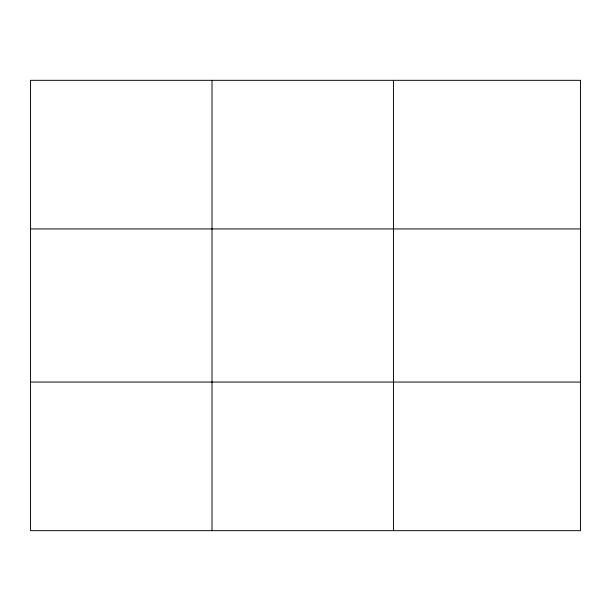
<?xml version="1.0" encoding="UTF-8"?>
<svg xmlns="http://www.w3.org/2000/svg" width="611" height="611" viewBox="0 0 611 611"><rect width="100%" height="100%" fill="white"/><g stroke="black" fill="none" stroke-linecap="round" stroke-linejoin="round"><path stroke-width="0.92" d="M212.017 80.331L212.017 530.669M393.484 80.331L393.484 530.669M30.55 228.942L580.45 228.942M30.55 382.058L580.45 382.058M580.45 80.331L580.45 530.669L30.55 530.669L30.55 80.331L580.45 80.331"/></g></svg>
